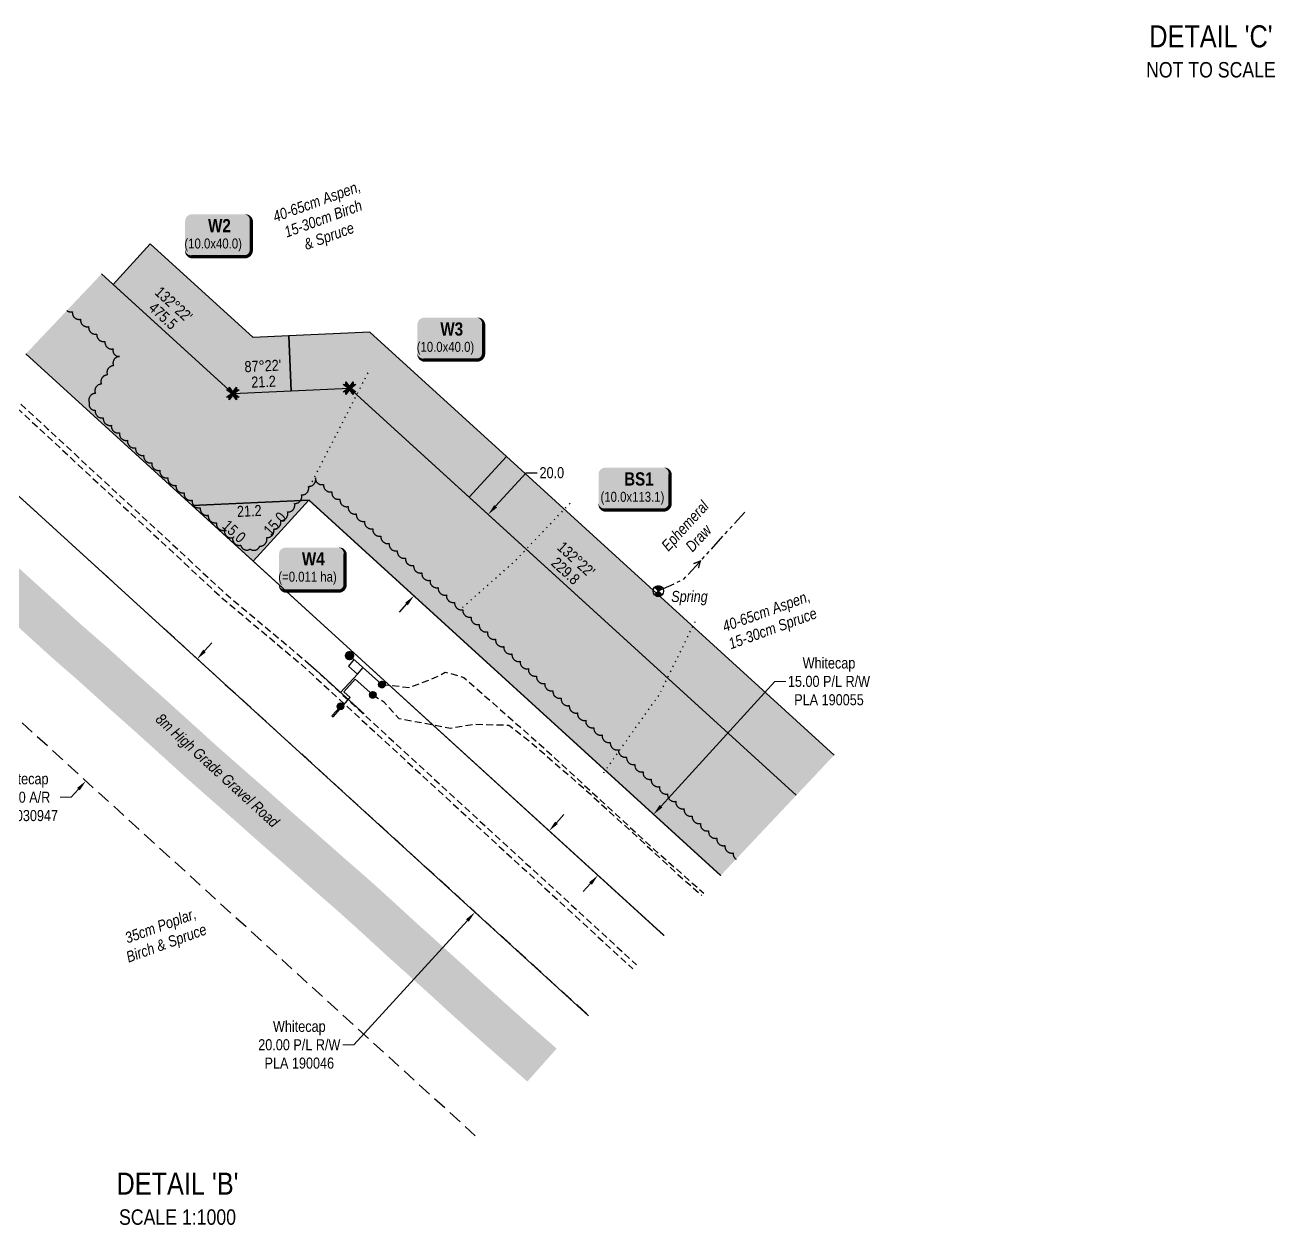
# Model space of a CAD drawing. Extents: x 485237 to 492984, y 6042770 to 6046256.
# Drawn here: x 486349 to 487482, y 6042770 to 6043858 of the extents above; entities that cross this region are included whole.
import ezdxf
from ezdxf.enums import TextEntityAlignment as Align

# ---------------------------------------------------------------- set-up
doc = ezdxf.new("R2010")
doc.units = 0
doc.header["$LTSCALE"] = 5
doc.header["$PDSIZE"] = 0.5
for name, pattern in [('0', [1, 1, 0]), ('foc-ACCESSROAD', [3.75, 2.5, -1.25]), ('foc-TOPO', [1, 0.2, -0.8]), ('foc-TOPO-ephemeral', [6.25, 3.125, -0.625, 0.625, -0.625, 0.625, -0.625]), ('UG_PIPE', [1.875, 1.25, -0.625])]:
    doc.linetypes.add(name, pattern=pattern)
doc.layers.get('Defpoints').update_dxf_attribs({"color": 9})
doc.layers.add('AS-PIPE-AG', color=7, linetype='Continuous', true_color=0x7d00fa)
for name, color, linetype in [('AS-PIPE-UG', 44, 'UG_PIPE'), ('AS-ROADS', 254, 'Continuous'), ('AS-SYMBOL', 7, 'Continuous'), ('C-AR', 13, 'foc-ACCESSROAD'), ('C-RW', 13, 'Continuous'), ('DETAIL-T', 7, 'Continuous'), ('L-BD', 7, 'Continuous'), ('L-BD1', 253, 'Continuous'), ('L-MON', 1, 'Continuous'), ('P-PROPOSED', 10, 'Continuous'), ('P-PROPOSED-H', 21, 'Continuous'), ('P-TEMP-BLOCKS', 250, 'Continuous'), ('P-TEMP-H', 41, 'Continuous'), ('P-TEMP_LOG DECK', 46, 'Continuous'), ('P-TEMP_WORKSPACE', 46, 'Continuous'), ('P-TXT', 4, 'Continuous'), ('T-BUSH', 110, '0'), ('T-BUSH-T', 110, 'Continuous'), ('T-DRAW', 143, 'foc-TOPO-ephemeral'), ('T-VEGETATION CHANGE', 104, 'foc-TOPO'), ('T-WATER', 160, 'Continuous'), ('T-WATER-T', 170, 'Continuous')]:
    doc.layers.add(name, color=color, linetype=linetype)
for name, color, linetype, lineweight in [('C-AR-T', 13, 'Continuous', 9), ('C-RW-T', 13, 'Continuous', 9), ('P-TEMP-T', 46, 'Continuous', 18), ('T-TEXT', 48, 'Continuous', 18)]:
    doc.layers.add(name, color=color, linetype=linetype, lineweight=lineweight)
doc.styles.add('80', font='ARIALN.TTF', dxfattribs={"height": 10})
doc.styles.add('80CG', font='ARIALN.TTF', dxfattribs={"height": 10})
doc.styles.add('80L', font='ARIALN.TTF', dxfattribs={"height": 10})
doc.styles.add('80LS', font='ARIALNI.TTF', dxfattribs={"height": 10})
doc.styles.add('BOLD', font='ARIALNB.TTF')
doc.styles.get("Standard").update_dxf_attribs({"font": 'ARIALN.TTF'})
doc.dimstyles.new('Compass 5 000', dxfattribs={"dimscale": 5, "dimtxt": 9, "dimasz": 2, "dimexe": 0.2, "dimexo": 0.0625, "dimgap": 0.5, "dimtad": 0, "dimtih": 1, "dimtoh": 1, "dimzin": 0, "dimdsep": 46, "dimtxsty": '80CG', "dimcen": 0.1, "dimse1": 1, "dimse2": 1, "dimclrd": 256, "dimclrt": 256, "dimaunit": 1, "dimadec": 4, "dimazin": 0, "dimtfac": 0.06, "dimtofl": 0, "dimtmove": 0, "dimatfit": 1, "dimfxl": 0.2, "dimtolj": 1, "dimtzin": 0, "dimlwd": -1, "dimarcsym": 0})

# ---------------------------------------------------------------- blocks, each defined once
blk = doc.blocks.new('*X69')
at = {"color": 0}
for p, q in [((102.1191798644287, -2061.562499979055), (108.8097175292317, -2061.562499977683)), ((102.1784354255079, -2061.718749979043), (108.7504619709123, -2061.718749977695)), ((102.2878621285118, -2061.40624997902), (108.6410352650845, -2061.406249977717)), ((102.3346854254759, -2061.874999979011), (108.5942119708803, -2061.874999977727)), ((102.4741723273316, -2061.249999978982), (108.4547250662005, -2061.249999977756)), ((102.4909354254438, -2062.031249978979), (108.4379619708482, -2062.031249977759)), ((102.6471854254118, -2062.187499978947), (108.2817119708161, -2062.187499977791)), ((102.6816488152516, -2061.09374997894), (108.2472485782165, -2061.093749977798)), ((102.8034354253797, -2062.343749978915), (108.1254619707841, -2062.343749977823)), ((102.9154548814566, -2060.937499978892), (108.0134425119474, -2060.937499977846)), ((102.9596854253477, -2062.499999978882), (107.969211970752, -2062.499999977855)), ((103.1159354253157, -2062.656249978851), (107.81296197072, -2062.656249977887)), ((103.1836734699236, -2060.781249978837), (107.7452239234163, -2060.781249977901)), ((103.2721854252836, -2062.812499978818), (107.6567119706879, -2062.812499977919)), ((103.4284354252516, -2062.968749978786), (107.5004619706559, -2062.968749977952)), ((103.5003525496226, -2060.624999978772), (107.4285448436532, -2060.624999977966)), ((103.5846854252195, -2063.124999978754), (107.3442119706238, -2063.124999977983)), ((103.7409354251875, -2063.281249978722), (107.1879619705918, -2063.281249978015)), ((103.8945494675147, -2060.468749978691), (107.034347925697, -2060.468749978047)), ((103.8971854251554, -2063.43749997869), (107.0317119705597, -2063.437499978048)), ((104.0534354251234, -2063.593749978658), (106.8754619705277, -2063.593749978079)), ((104.2096854250913, -2063.749999978626), (106.7192119704956, -2063.749999978112)), ((104.3659354250593, -2063.906249978594), (106.5629619704635, -2063.906249978143)), ((104.4531795042804, -2060.312499978576), (106.4757178888672, -2060.312499978162)), ((104.5221854250272, -2064.062499978562), (106.4067119704315, -2064.062499978176)), ((102.1094049487953, -2068.437499979057), (108.8194924476853, -2068.437499977681)), ((102.1879619695661, -2068.281249979041), (108.7409354241622, -2068.281249977697)), ((102.2771027379302, -2068.593749979023), (108.6517946586145, -2068.593749977715)), ((102.3442119695982, -2068.124999979009), (108.5846854241942, -2068.124999977729)), ((102.4622491952518, -2068.749999978985), (108.4666482013569, -2068.749999977753)), ((102.5004619696302, -2067.968749978977), (108.4284354242263, -2067.968749977761)), ((102.6567119696623, -2067.812499978945), (108.2721854242583, -2067.812499977793)), ((102.6683082661785, -2068.906249978942), (108.2605891304943, -2068.906249977796)), ((102.8129619696943, -2067.656249978913), (108.1159354242903, -2067.656249977825)), ((102.9003167494299, -2069.062499978895), (108.028580647307, -2069.062499977843)), ((102.9692119697264, -2067.499999978881), (107.9596854243224, -2067.499999977857)), ((103.1254619697584, -2067.343749978849), (107.8034354243544, -2067.343749977889)), ((103.1661197702906, -2069.21874997884), (107.7627776265104, -2069.218749977897)), ((103.2817119697905, -2067.187499978817), (107.6471854243865, -2067.187499977921)), ((103.4379619698225, -2067.031249978785), (107.4909354244185, -2067.031249977953)), ((103.479245699491, -2069.374999978776), (107.4496516973741, -2069.374999977962)), ((103.5942119698546, -2066.874999978752), (107.3346854244505, -2066.874999977985)), ((103.7504619698866, -2066.718749978721), (107.1784354244826, -2066.718749978017)), ((103.867289374156, -2069.531249978696), (107.0616080227732, -2069.531249978041)), ((103.9067119699187, -2066.562499978688), (107.0221854245146, -2066.562499978049)), ((104.0629619699507, -2066.406249978656), (106.8659354245467, -2066.406249978081)), ((104.2192119699828, -2066.249999978624), (106.7096854245787, -2066.249999978113)), ((104.3754619700148, -2066.093749978592), (106.5534354246107, -2066.093749978145)), ((104.4099456200539, -2069.687499978585), (106.5189517769394, -2069.687499978153)), ((104.5317119700469, -2065.93749997856), (106.3971854246428, -2065.937499978178)), ((104.6784354249952, -2064.21874997853), (106.2504619703994, -2064.218749978208)), ((104.6879619700789, -2065.781249978528), (106.2409354246748, -2065.781249978209)), ((104.8346854249632, -2064.374999978498), (106.0942119703674, -2064.37499997824)), ((104.844211970111, -2065.624999978496), (106.0846854247069, -2065.624999978242)), ((104.9909354249311, -2064.531249978466), (105.9379619703353, -2064.531249978272)), ((105.000461970143, -2065.468749978464), (105.9284354247389, -2065.468749978274)), ((105.1471854248991, -2064.687499978434), (105.7817119703033, -2064.687499978304)), ((105.1567119701751, -2065.312499978432), (105.7721854247709, -2065.312499978306)), ((105.303435424867, -2064.843749978402), (105.6254619702712, -2064.843749978336)), ((105.3129619702071, -2065.1562499784), (105.615935424803, -2065.156249978338))]:
    blk.add_line(p, q, dxfattribs=at)
blk = doc.blocks.new('SP')
for p, q in [((0.6788225099390672, -0.678822509938982), (-0.6788225099391241, 0.678822509938982)), ((-0.6788225099391241, -0.678822509938982), (0.6788225099390672, 0.678822509938982))]:
    blk.add_line(p, q)
blk.add_circle((0, 0), 0.9600000000000002)
at = {"xscale": 0.2, "yscale": 0.2, "zscale": 0.2}
blk.add_blockref('*X69', (-21.09288973950726, 413.0009526502142), dxfattribs=at)
blk = doc.blocks.new('*U114')
at = {"true_color": 0xff8aff}
h = blk.add_hatch(color=211, dxfattribs=at)
edge = h.paths.add_edge_path()
edge.add_line((-23.99999999999998, -21.03797797765583), (23.99999999999998, -21.03797797765583))
edge.add_arc((23.99999999999998, -15.03797797765583), 6, 270, 360)
edge.add_line((29.99999999999998, -15.03797797765583), (29.99999999999998, 12.5))
edge.add_arc((23.99999999999998, 12.5), 6, 0, 90)
edge.add_line((23.99999999999998, 18.5), (-23.99999999999998, 18.5))
edge.add_arc((-23.99999999999998, 12.5), 6, 90, 180)
edge.add_line((-29.99999999999998, 12.5), (-29.99999999999998, -15.03797797765583))
edge.add_arc((-23.99999999999998, -15.03797797765583), 6, 180, 270)
at = {"color": 250, "flags": 128}
blk.add_lwpolyline([(-23.99999999999998, -21.03797797765583, 3, 3, 0), (23.99999999999998, -21.03797797765583, 3, 3, 0.414213562373095), (29.99999999999998, -15.03797797765583, 3, 3, 0), (29.99999999999998, 12.5, 3, 0, 0.414213562373095), (23.99999999999998, 18.5, 0, 0, 0), (-23.99999999999998, 18.5, 0, 0, 0.414213562373095), (-29.99999999999998, 12.5, 0, 0, 0), (-29.99999999999998, -15.03797797765583, 0, 3, 0.414213562373095)], format="xyseb", close=True, dxfattribs=at)
at = {"flags": 128}
blk.add_lwpolyline([(-23.29908078617211, -15.33030688285295, 0, 7.499999999999999, 0), (-3.398394867633905e-15, 0, 0, 0, 0)], format="xyseb", dxfattribs=at)
at = {"color": 250}
for tag, p, height, style in [('TEMP_AREA_W1_001', (-9.212824010914055, 2.244292974654144), 12, 'BOLD'), ('ENTER_TEXT_001', (-30.65893587994544, -12.47010782646594), 9, '80')]:
    blk.add_attdef(tag, p, '', height=height, dxfattribs=dict(at, style=style))
blk = doc.blocks.new('RISER')
h = blk.add_hatch(color=255)
h.dxf.hatch_style = 1
edge = h.paths.add_edge_path()
edge.add_arc((0, 0), 0.7000000000000001, 0, 360)
blk.add_hatch(color=13).paths.add_polyline_path([(0.5809894393423747, -0.1498374831999172), (-0.5809055220925075, -0.1501624933266612, 0.7745966773228882)])
at = {"color": 13}
blk.add_line((-0.5809055220925075, -0.1501624933266612), (0.5809894393423747, -0.1498374831996898), dxfattribs=at)
blk.add_circle((0, 0), 0.6000000000000001, dxfattribs=at)
blk = doc.blocks.new('PIG')
h = blk.add_hatch(color=255)
h.dxf.hatch_style = 1
edge = h.paths.add_edge_path()
edge.add_arc((0, 0), 0.85, 0, 360)
at = {"layer": 'AS-SYMBOL'}
h = blk.add_hatch(color=13, dxfattribs=at)
h.dxf.hatch_style = 1
h.paths.add_polyline_path([(-0.1007441909823683, 0.004742452807931841, 1), (-0.5507441909794579, 0.004742452807931841, 1)])
h = blk.add_hatch(color=13, dxfattribs=at)
h.dxf.hatch_style = 1
h.paths.add_polyline_path([(0.1007441909823683, 0.004742452807931841, 1), (0.5507441909794579, 0.004742452807931841, 1)])
at = {"layer": 'AS-SYMBOL', "color": 13}
for centre, radius in [((0, 0), 0.75), ((-0.3257441909809131, 0.004742452807931841), 0.225), ((0.3257441909809131, 0.004742452807931841), 0.225)]:
    blk.add_circle(centre, radius, dxfattribs=at)
blk = doc.blocks.new('TEMP')
h = blk.add_hatch(color=255)
h.dxf.hatch_style = 1
h.paths.add_polyline_path([(-5.274161e-10, 0.2514284397220763), (-0.6656854269836912, 1.152061669657268), (-0.6656854269836914, 0.6656854303339061), (-1.152061663105632, 0.6656854303339061), (-0.2514284404497629, 5.273253e-10), (-1.152061661774314, -0.665685419564579), (-0.6656854224511335, -0.6656854195645793), (-0.6656854224511335, -1.152061655686338), (-5.273251e-10, -0.2514284436956587), (0.6656854183820542, -1.152061663420681), (0.6656854183820542, -0.6656854208922597), (1.152061656810019, -0.6656854053035205), (0.2514284429676993, 5.273253e-10), (1.152061671303363, 0.6656854258011663), (0.6656854287749412, 0.6656854258011663), (0.6656854131859291, 1.15206166422904)])
h.paths.add_polyline_path([(0.5656854229146121, 0.8485281473411305), (0.5656854319800914, 0.5656854258011663), (0.8485281444547581, 0.5656854258011663), (0.0831890339399251, 0), (0.8485281399220186, -0.5656854150320215), (0.5656854183820542, -0.5656854240973189), (0.5656854183820542, -0.8485281365719859), (0, -0.08318903609469999), (-0.5656854224511337, -0.8485281320390644), (-0.5656854224511337, -0.5656854195645792), (-0.8485281349258001, -0.5656854195645794), (-0.0831890328488955, 0), (-0.8485281394583584, 0.5656854303339058), (-0.5656854269836913, 0.5656854303339061), (-0.5656854269836913, 0.8485281428085727), (0, 0.0831890306941206)], flags=16)
h = blk.add_hatch(color=1)
h.dxf.hatch_style = 1
h.paths.add_polyline_path([(0, 0.0831890306941205), (-0.5656854269836911, 0.8485281428085727), (-0.5656854269836912, 0.5656854303339061), (-0.8485281394583578, 0.5656854303339061), (-0.0831890328488953, -1e-16), (-0.8485281349258001, -0.5656854195645793), (-0.5656854224511337, -0.5656854195645793), (-0.5656854224511337, -0.848528132039064), (0, -0.08318903609469999), (0.5656854183820542, -0.8485281365719856), (0.5656854183820542, -0.5656854240973191), (0.8485281399220184, -0.5656854150320213), (0.0831890339399251, -1e-16), (0.8485281444547581, 0.5656854258011663), (0.5656854319800914, 0.5656854258011663), (0.5656854229146121, 0.8485281473411308)])
at = {"color": 1}
for p, q in [((-0.0831890328488953, 0), (0.0831890339399252, 0)), ((0, 0.0831890306941205), (0, -0.08318903609469999))]:
    blk.add_line(p, q, dxfattribs=at)
at = {"color": 255, "flags": 128}
blk.add_lwpolyline([(-0.251428440449763, 5.27325e-10), (-1.152061663105632, 0.6656854303339061), (-0.6656854269836914, 0.6656854303339061), (-0.6656854269836914, 1.152061669657268), (-5.274159999999999e-10, 0.2514284397220763), (0.6656854131859291, 1.15206166422904), (0.6656854287749412, 0.6656854258011663), (1.152061671303363, 0.6656854258011663), (0.2514284429676991, 5.27325e-10), (1.152061656810019, -0.6656854053035204), (0.6656854183820542, -0.6656854208922596), (0.6656854183820542, -1.152061663420681), (-5.27325e-10, -0.2514284436956586), (-0.6656854224511335, -1.152061655686338), (-0.6656854224511335, -0.6656854195645793), (-1.152061661774314, -0.6656854195645793)], close=True, dxfattribs=at)
at = {"color": 1, "flags": 128}
blk.add_lwpolyline([(-0.0831890328488953, 0), (-0.8485281394583578, 0.5656854303339061), (-0.5656854269836913, 0.5656854303339061), (-0.5656854269836913, 0.8485281428085727), (0, 0.0831890306941205), (0.5656854229146121, 0.8485281473411305), (0.5656854319800914, 0.5656854258011663), (0.8485281444547581, 0.5656854258011663), (0.0831890339399252, 0), (0.8485281399220184, -0.5656854150320214), (0.5656854183820542, -0.5656854240973189), (0.5656854183820542, -0.8485281365719856), (0, -0.08318903609469999), (-0.5656854224511335, -0.848528132039064), (-0.5656854224511335, -0.5656854195645792), (-0.8485281349258001, -0.5656854195645792)], close=True, dxfattribs=at)
blk = doc.blocks.new('*D115')
at = {"layer": 'Defpoints', "color": 0, "transparency": 16777216}
for p in [(486768.5457198597, 6043414.158901317), (486772.7817206997, 6043410.295732208), (486705.4504728355, 6043336.466393021)]:
    blk.add_point(p, dxfattribs=at)
at = {"layer": 'P-TXT', "transparency": 16777216}
for p, q in [((486775.2841470903, 6043421.547649415), (486803.0569913848, 6043452.000831358)), ((486803.0569913848, 6043452.000831358), (486813.0569913858, 6043452.000831358)), ((486694.4760447647, 6043332.940814033), (486687.7376175337, 6043325.552065935))]:
    blk.add_line(p, q, dxfattribs=at)
for points in [[(486774.0526890741, 6043422.67072062), (486776.5156051065, 6043420.42457821), (486768.5457198597, 6043414.158901317)], [(486693.2445867485, 6043334.063885238), (486695.7075027809, 6043331.817742828), (486701.2144719954, 6043340.32956213)]]:
    blk.add_solid(points, dxfattribs=at)
at = {"layer": 'P-TXT', "transparency": 16777216, "insert": (486826.2629941134, 6043452.000831358), "char_height": 10, "attachment_point": 5, "style": '80CG'}
blk.add_mtext('\\A1;20.0', dxfattribs=at)
blk = doc.blocks.new('*D116')
at = {"layer": 'C-RW-T', "transparency": 16777216}
for p, q in [((486925.299915907, 6043149.50520328), (487028.5091187698, 6043262.6774446)), ((487028.5091187698, 6043262.6774446), (487038.5091187698, 6043262.6774446)), ((486861.3457595762, 6043079.377394781), (486854.6074100668, 6043071.988575803))]:
    blk.add_line(p, q, dxfattribs=at)
for points in [[(486924.0684460774, 6043150.628261531), (486926.5313857365, 6043148.382145029), (486918.5615663975, 6043142.116384301)], [(486860.1142897466, 6043080.500453033), (486862.5772294058, 6043078.254336528), (486868.0841090856, 6043086.766213758)]]:
    blk.add_solid(points, dxfattribs=at)
at = {"layer": 'Defpoints', "color": 0, "transparency": 16777216}
for p in [(486876.4376397328, 6043180.531960787), (486918.5615663975, 6043142.116384301), (486825.9601824209, 6043125.181790244, 2.205165679600136)]:
    blk.add_point(p, dxfattribs=at)
at = {"layer": 'C-RW-T', "transparency": 16777216, "insert": (487077.5950669274, 6043262.6774446), "char_height": 10, "attachment_point": 5, "style": '80CG'}
blk.add_mtext('\\A1;Whitecap\\P15.00 P/L R/W\\PPLA 190055', dxfattribs=at)
blk = doc.blocks.new('*D117')
at = {"layer": 'C-RW-T', "transparency": 16777216}
for p, q in [((486830.5081164562, 6043134.462656025), (486837.2465436868, 6043141.851404123)), ((486749.6825685734, 6043045.836691424), (486646.7986150198, 6042933.023479953)), ((486646.7986150198, 6042933.023479953), (486636.7986150202, 6042933.023479953))]:
    blk.add_line(p, q, dxfattribs=at)
for points in [[(486829.27665844, 6043135.585727231), (486831.7395744724, 6043133.33958482), (486823.7696892256, 6043127.073907927)], [(486748.4511105572, 6043046.95976263), (486750.9140265896, 6043044.713620219), (486756.420995804, 6043053.225439522)]]:
    blk.add_solid(points, dxfattribs=at)
at = {"layer": 'Defpoints', "color": 0, "transparency": 16777216}
for p in [(486736.2411031085, 6043206.898663124), (486668.8924096869, 6043133.05019472), (486756.420995804, 6043053.225439522)]:
    blk.add_point(p, dxfattribs=at)
at = {"layer": 'C-RW-T', "transparency": 16777216, "insert": (486597.2590515814, 6042933.023479952), "char_height": 10, "attachment_point": 5, "style": '80CG'}
blk.add_mtext('\\A1;Whitecap\\P20.00 P/L R/W\\PPLA 190046', dxfattribs=at)
blk = doc.blocks.new('*D118')
at = {"layer": 'C-AR-T', "transparency": 16777216}
for p, q in [((486511.2756208223, 6043290.339110633), (486518.0130428732, 6043297.728775315)), ((486396.9992469149, 6043164.999763055), (486390.261824864, 6043157.610098373)), ((486390.261824864, 6043157.610098373), (486380.261824864, 6043157.610098373))]:
    blk.add_line(p, q, dxfattribs=at)
for points in [[(486510.0440100422, 6043291.462014308), (486512.5072316024, 6043289.216206959), (486504.5381987714, 6043282.949445952)], [(486395.7676361348, 6043166.12266673), (486398.230857695, 6043163.87685938), (486403.7366689658, 6043172.389427736)]]:
    blk.add_solid(points, dxfattribs=at)
at = {"layer": 'Defpoints', "color": 0, "transparency": 16777216}
for p in [(486461.6685078461, 6043322.035279125), (486360.8669780404, 6043211.47526091), (486403.7366689658, 6043172.389427736)]:
    blk.add_point(p, dxfattribs=at)
at = {"layer": 'C-AR-T', "transparency": 16777216, "insert": (486345.9610063103, 6043157.610098373), "char_height": 10, "attachment_point": 5, "style": '80CG'}
blk.add_mtext('\\A1;Whitecap\\P30.00 A/R\\PLOC 030947', dxfattribs=at)
blk = doc.blocks.new('*U81')
at = {"true_color": 0xff8aff}
h = blk.add_hatch(color=211, dxfattribs=at)
edge = h.paths.add_edge_path()
edge.add_line((-23.99999999999998, -20), (23.99999999999998, -20))
edge.add_arc((23.99999999999998, -14), 6, 270, 360)
edge.add_line((29.99999999999998, -14), (29.99999999999998, 12.5))
edge.add_arc((23.99999999999998, 12.5), 6, 0, 90)
edge.add_line((23.99999999999998, 18.5), (-23.99999999999998, 18.5))
edge.add_arc((-23.99999999999998, 12.5), 6, 90, 180)
edge.add_line((-29.99999999999998, 12.5), (-29.99999999999998, -14))
edge.add_arc((-23.99999999999998, -14), 6, 180, 270)
at = {"color": 250, "flags": 128}
blk.add_lwpolyline([(-23.99999999999998, -20, 3, 3, 0), (23.99999999999998, -20, 3, 3, 0.414213562373095), (29.99999999999998, -14, 3, 3, 0), (29.99999999999998, 12.5, 3, 0, 0.414213562373095), (23.99999999999998, 18.5, 0, 0, 0), (-23.99999999999998, 18.5, 0, 0, 0.414213562373095), (-29.99999999999998, 12.5, 0, 0, 0), (-29.99999999999998, -14, 0, 3, 0.414213562373095)], format="xyseb", close=True, dxfattribs=at)
at = {"flags": 128}
blk.add_lwpolyline([(-23.29908078617211, -15.33030688285295, 0, 7.499999999999999, 0), (-3.398394867633905e-15, 0, 0, 0, 0)], format="xyseb", dxfattribs=at)
at = {"color": 250}
for tag, p, height, style in [('TEMP_AREA_W1_001', (-9.212824010914055, 2.244292974654144), 12, 'BOLD'), ('ENTER_TEXT_001', (-30.65893587994544, -12.47010782646594), 9, '80')]:
    blk.add_attdef(tag, p, '', height=height, dxfattribs=dict(at, style=style))
blk = doc.blocks.new('*U128')
at = {"true_color": 0xff8aff}
h = blk.add_hatch(color=211, dxfattribs=at)
edge = h.paths.add_edge_path()
edge.add_line((-26.49999999999998, -20), (26.49999999999998, -20))
edge.add_arc((26.49999999999998, -14), 6, 270, 360)
edge.add_line((32.49999999999998, -14), (32.49999999999998, 12.5))
edge.add_arc((26.49999999999998, 12.5), 6, 0, 90)
edge.add_line((26.49999999999998, 18.5), (-26.49999999999998, 18.5))
edge.add_arc((-26.49999999999998, 12.5), 6, 90, 180)
edge.add_line((-32.49999999999998, 12.5), (-32.49999999999998, -14))
edge.add_arc((-26.49999999999998, -14), 6, 180, 270)
at = {"color": 250, "flags": 128}
blk.add_lwpolyline([(-26.49999999999998, -20, 3, 3, 0), (26.49999999999998, -20, 3, 3, 0.414213562373095), (32.49999999999998, -14, 3, 3, 0), (32.49999999999998, 12.5, 3, 0, 0.414213562373095), (26.49999999999998, 18.5, 0, 0, 0), (-26.49999999999998, 18.5, 0, 0, 0.414213562373095), (-32.49999999999998, 12.5, 0, 0, 0), (-32.49999999999998, -14, 0, 3, 0.414213562373095)], format="xyseb", close=True, dxfattribs=at)
at = {"flags": 128}
blk.add_lwpolyline([(-23.29908078617211, -15.33030688285295, 0, 7.499999999999999, 0), (-3.398394867633905e-15, 0, 0, 0, 0)], format="xyseb", dxfattribs=at)
at = {"color": 250}
for tag, p, height, style in [('TEMP_AREA_W1_001', (-9.212824010914055, 2.244292974654144), 12, 'BOLD'), ('ENTER_TEXT_001', (-30.65893587994544, -12.47010782646594), 9, '80')]:
    blk.add_attdef(tag, p, '', height=height, dxfattribs=dict(at, style=style))

msp = doc.modelspace()

# ---------------------------------------------------------------- hatches: boundary and pattern name
at = {"layer": 'P-PROPOSED-H'}
h = msp.add_hatch(color=256, dxfattribs=at)
h.dxf.hatch_style = 1
h.paths.add_polyline_path([(486417.958663071, 6043632.436930119), (486349.250620717, 6043559.828167532), (486500.1586736628, 6043422.202291028), (486606.1059441448, 6043427.032070953), (486979.3816548068, 6043086.610232276), (487047.9285197391, 6043159.365986267), (486642.8848815676, 6043528.759697462), (486536.9376110861, 6043523.929917492)])
at = {"layer": 'P-TEMP-H'}
h = msp.add_hatch(color=256, dxfattribs=at)
h.dxf.hatch_style = 1
h.paths.add_polyline_path([(486428.4223398506, 6043622.894214143), (486536.9376110861, 6043523.929917496), (486589.911424574, 6043526.344815604), (486587.635659568, 6043576.266570286), (486555.3270798001, 6043574.793730727), (486462.0966865562, 6043659.818448342)])
h = msp.add_hatch(color=256, dxfattribs=at)
h.dxf.hatch_style = 1
h.paths.add_polyline_path([(486589.9112463269, 6043526.344807477), (486642.8848815676, 6043528.759697464), (486751.4002846427, 6043429.795280548), (486785.0746313484, 6043466.719514747), (486661.2743502797, 6043579.623510698), (486587.6354813171, 6043576.266562161)])
h = msp.add_hatch(color=256, dxfattribs=at)
h.dxf.hatch_style = 1
h.paths.add_polyline_path([(486785.0595306652, 6043466.733286338), (486751.3842512968, 6043429.809902716), (487047.928907439, 6043159.366397775), (487082.2023406822, 6043195.744275595)])
h = msp.add_hatch(color=256, dxfattribs=at)
h.dxf.hatch_style = 1
h.paths.add_polyline_path([(486605.9961027248, 6043427.027063653), (486555.5450249575, 6043371.690770976), (486500.1586736651, 6043422.20229103)])

# ---------------------------------------------------------------- linework, layer by layer
at = {"layer": 'AS-PIPE-AG', "flags": 128}
for points in [[(486672.236102725, 6043259.837063665), (486642.8411027247, 6043286.137063649)], [(486602.7911027249, 6043281.422063706), (486612.4461027251, 6043272.932063703), (486646.426102725, 6043241.987063704), (486656.0961027247, 6043233.142063704), (486656.1961027248, 6043233.292063706)], [(486646.8111027248, 6043282.50206365), (486641.9011027216, 6043276.587063705), (486649.9161027217, 6043269.21706371), (486634.7411027246, 6043252.742063707)], [(486649.9511027249, 6043269.312063701), (486655.2961027246, 6043275.227063704)], [(486634.5811027213, 6043239.98706371), (486626.8711027249, 6043231.377063709), (486627.916102725, 6043230.592063705), (486643.4511027251, 6043248.152063706), (486637.5661027249, 6043253.302063707), (486647.8011027251, 6043264.757063706), (486663.8611027247, 6043250.582063707)]]:
    msp.add_lwpolyline(points, dxfattribs=at)
at = {"layer": 'AS-PIPE-UG', "flags": 128}
for points in [[(486320.7261346341, 6043529.684278018), (486365.5669212541, 6043488.189211596), (486526.7436803412, 6043338.888844543), (486599.551077887, 6043277.707628273), (486899.5925301817, 6043001.921925554)], [(486324.1611679313, 6043533.314326388), (486368.9611027216, 6043491.857063706), (486530.051102725, 6043342.637063705), (486602.851102725, 6043281.462063708), (486903.0196825216, 6043005.559510626)], [(486672.2511027214, 6043259.897063706), (486697.1411027246, 6043257.252063707), (486721.7061027247, 6043266.707063705), (486729.6711027249, 6043271.172063707), (486746.5161027244, 6043266.322063653), (486819.0361027249, 6043202.317063706), (486918.8161027251, 6043110.552063709), (486964.1530390665, 6043070.446554749)], [(486663.8911027249, 6043250.562063701), (486673.546102725, 6043244.497063706), (486687.5011027251, 6043229.162063708), (486734.5061027247, 6043220.372063706), (486755.2111027247, 6043223.832063706), (486787.311102725, 6043223.097063703), (486805.601102725, 6043208.902063707), (486861.0111027252, 6043160.702063648), (486940.5611027247, 6043087.627063704), (486962.3348124995, 6043068.516686113)]]:
    msp.add_lwpolyline(points, dxfattribs=at)
at = {"layer": 'AS-ROADS', "const_width": 39.97893079999994, "elevation": 2.20516567960013, "flags": 128}
msp.add_lwpolyline([(486817.3426096973, 6042914.6217261), (486810.4861027095, 6042920.717063607), (486788.2111027122, 6042940.172063549), (486767.6261027157, 6042958.517063598), (486748.4461027186, 6042975.787063602), (486729.4811027102, 6042993.192063703), (486710.0661027125, 6043010.727063601), (486689.531102725, 6043029.177063645), (486668.2011027085, 6043048.857063607), (486646.0861027228, 6043068.812063626), (486623.2811027099, 6043088.672063608), (486600.1311027249, 6043109.172063506), (486576.736102712, 6043129.592063703), (486553.3361027184, 6043150.392063643), (486529.6011027126, 6043171.117063502), (486505.8861027098, 6043192.11206361), (486482.3061027181, 6043213.532063606), (486458.5911027163, 6043234.917063608), (486434.4711027149, 6043256.342063603), (486410.3811027226, 6043278.177063604), (486386.0111027131, 6043299.392063702), (486362.1461027251, 6043321.142063604), (486338.1461027251, 6043342.847063706), (486314.4161027124, 6043364.542063603)], dxfattribs=at)
msp.add_lwpolyline([(486817.3426096973, 6042914.6217261), (486810.4861027095, 6042920.717063607), (486788.2111027122, 6042940.172063549), (486767.6261027157, 6042958.517063598), (486748.4461027186, 6042975.787063602), (486729.4811027102, 6042993.192063703), (486710.0661027125, 6043010.727063601), (486689.531102725, 6043029.177063645), (486668.2011027085, 6043048.857063607), (486646.0861027228, 6043068.812063626), (486623.2811027099, 6043088.672063608), (486600.1311027249, 6043109.172063506), (486576.736102712, 6043129.592063703), (486553.3361027184, 6043150.392063643), (486529.6011027126, 6043171.117063502), (486505.8861027098, 6043192.11206361), (486482.3061027181, 6043213.532063606), (486458.5911027163, 6043234.917063608), (486434.4711027149, 6043256.342063603), (486410.3811027226, 6043278.177063604), (486386.0111027131, 6043299.392063702), (486362.1461027251, 6043321.142063604), (486338.1461027251, 6043342.847063706), (486314.4161027124, 6043364.542063603)], dxfattribs=at)
at = {"layer": 'C-AR', "flags": 128}
for points in [[(486280.7345650513, 6043487.422291185), (486859.6865053033, 6042959.565605806)], [(486756.8644848454, 6042850.430145962), (486177.6679708973, 6043378.504359468)]]:
    msp.add_lwpolyline(points, dxfattribs=at)
at = {"layer": 'C-RW'}
for points in [[(486349.2506207191, 6043559.828167541), (486927.9715061286, 6043032.043416809)], [(486859.4246411971, 6042959.287662818), (486280.542578353, 6043487.21940494)], [(486927.9972557357, 6043032.070747484), (486555.5450249575, 6043371.690770976), (486605.9961027248, 6043427.027063653), (486979.3534183927, 6043086.580262102)]]:
    msp.add_lwpolyline(points, dxfattribs=at)
at = {"layer": 'P-PROPOSED'}
for points in [[(486417.9586630694, 6043632.436930124), (486536.9376110861, 6043523.929917496), (486642.8848815676, 6043528.759697464), (487047.9285197394, 6043159.365986271)], [(486979.3816548064, 6043086.610232279), (486606.1059441448, 6043427.032070956), (486500.1586736628, 6043422.20229103), (486349.250620717, 6043559.828167538)]]:
    msp.add_lwpolyline(points, dxfattribs=at)
at = {"layer": 'P-TEMP_LOG DECK'}
msp.add_lwpolyline([(487047.9289074389, 6043159.366397775), (486751.3842512968, 6043429.809902716), (486785.0595306652, 6043466.733286338), (487082.202340682, 6043195.744275595)], dxfattribs=at)
at = {"layer": 'P-TEMP_WORKSPACE'}
for points in [[(486428.4223398506, 6043622.894214143), (486536.9376110861, 6043523.929917496), (486589.911424574, 6043526.344815604), (486587.635659568, 6043576.266570286), (486555.3270798001, 6043574.793730727), (486462.0966865562, 6043659.818448342)], [(486589.9112463269, 6043526.344807477), (486642.8848815676, 6043528.759697464), (486751.4002846427, 6043429.795280548), (486785.0746313484, 6043466.719514747), (486661.2743502797, 6043579.623510698), (486587.6354813171, 6043576.266562161)]]:
    msp.add_lwpolyline(points, close=True, dxfattribs=at)
at = {"layer": 'P-TEMP_WORKSPACE', "flags": 128}
msp.add_lwpolyline([(486605.9961027248, 6043427.027063653), (486555.5450249575, 6043371.690770976), (486500.1586736651, 6043422.20229103)], close=True, dxfattribs=at)
at = {"layer": 'T-BUSH', "flags": 128}
msp.add_lwpolyline([(486386.4286993874, 6043599.116934838, 0.222295906853986), (486391.4784102046, 6043598.012103324, 0.52056705), (486398.8736715956, 6043591.288671399, 0.52056705), (486406.2689329867, 6043584.565239477, 0.52056705), (486413.6641943778, 6043577.841807553, 0.52056705), (486421.0594557687, 6043571.118375628, 0.52056705), (486428.4547171599, 6043564.394943704, 0.52056705), (486434.2080867036, 6043557.462881094, 0.52056705), (486428.7293461149, 6043549.103585104, 0.52056705), (486423.2506055262, 6043540.744289114, 0.52056705), (486417.7718649374, 6043532.384993125, 0.52056705), (486412.2931243488, 6043524.025697135, 0.52056705), (486406.8143837601, 6043515.666401146, 0.52056705), (486412.1963785809, 6043508.631048648, 0.52056705), (486419.5228597744, 6043501.832732592, 0.52056705), (486426.849340968, 6043495.034416536, 0.52056705), (486434.1758221615, 6043488.23610048, 0.52056705), (486441.5023033551, 6043481.437784422, 0.52056705), (486448.8287845487, 6043474.639468366, 0.52056705), (486456.1552657422, 6043467.841152312, 0.52056705), (486463.4817469358, 6043461.042836255, 0.52056705), (486470.8082281293, 6043454.244520199, 0.52056705), (486478.1347093229, 6043447.446204144, 0.52056705), (486485.4611905165, 6043440.647888088, 0.52056705), (486492.7876717101, 6043433.849572031, 0.52056705), (486500.1141529037, 6043427.051255975, 0.52056705), (486507.4406340972, 6043420.252939919, 0.52056705), (486514.7671152908, 6043413.454623863, 0.52056705), (486522.0935964843, 6043406.656307806, 0.52056705), (486529.4200776779, 6043399.85799175, 0.52056705), (486536.7465588714, 6043393.059675694, 0.52056705), (486544.0730400651, 6043386.261359639, 0.52056705), (486552.7992443799, 6043382.743717866, 0.52056705), (486561.3329307052, 6043385.446984924, 0.52056705), (486567.6536449691, 6043393.189271349, 0.52056705), (486573.974359233, 6043400.931557774, 0.52056705), (486580.2950734969, 6043408.673844196, 0.52056705), (486586.6157877606, 6043416.416130621, 0.52056705), (486592.9365020246, 6043424.158417045, 0.52056705), (486599.2572162885, 6043431.90070347, 0.52056705), (486605.5779305524, 6043439.642989893, 0.52056705), (486611.8986448163, 6043447.385276318, 0.52056705), (486619.2725462795, 6043441.417277615, 0.52056705), (486626.7016077139, 6043434.731211949, 0.52056705), (486634.1306691483, 6043428.045146284, 0.52056705), (486641.5597305828, 6043421.359080618, 0.52056705), (486648.9887920171, 6043414.673014953, 0.52056705), (486656.4178534516, 6043407.986949287, 0.52056705), (486663.8469148861, 6043401.300883622, 0.52056705), (486671.2759763204, 6043394.614817957, 0.52056705), (486678.7050377549, 6043387.92875229, 0.52056705), (486686.1340991894, 6043381.242686626, 0.52056705), (486693.5631606238, 6043374.556620961, 0.52056705), (486700.9922220582, 6043367.870555294, 0.52056705), (486708.4212834926, 6043361.184489629, 0.52056705), (486715.8503449271, 6043354.498423965, 0.52056705), (486723.2794063615, 6043347.812358297, 0.52056705), (486730.7084677959, 6043341.126292634, 0.52056705), (486738.1375292303, 6043334.440226968, 0.52056705), (486745.5665906647, 6043327.754161303, 0.52056705), (486752.9956520992, 6043321.068095637, 0.52056705), (486760.4247135337, 6043314.382029972, 0.52056705), (486767.853774968, 6043307.695964307, 0.52056705), (486775.2828364025, 6043301.009898641, 0.52056705), (486782.7118978369, 6043294.323832976, 0.52056705), (486790.1409592713, 6043287.637767311, 0.52056705), (486797.5700207058, 6043280.951701645, 0.52056705), (486804.9990821402, 6043274.265635979, 0.52056705), (486812.4281435746, 6043267.579570315, 0.52056705), (486819.8572050091, 6043260.893504648, 0.52056705), (486827.2862664435, 6043254.207438983, 0.52056705), (486834.7153278779, 6043247.521373319, 0.52056705), (486842.1443893122, 6043240.835307651, 0.52056705), (486849.5734507468, 6043234.149241988, 0.52056705), (486857.0025121812, 6043227.463176322, 0.52056705), (486864.4315736156, 6043220.777110655, 0.52056705), (486871.86063505, 6043214.091044991, 0.52056705), (486879.2896964844, 6043207.404979326, 0.52056705), (486886.7187579189, 6043200.71891366, 0.52056705), (486894.1478193533, 6043194.032847995, 0.52056705), (486901.5768807877, 6043187.346782329, 0.52056705), (486909.0059422222, 6043180.660716665, 0.52056705), (486916.4350036567, 6043173.974650999, 0.52056705), (486923.8640650911, 6043167.288585333, 0.52056705), (486931.2931265255, 6043160.602519669, 0.52056705), (486938.7221879598, 6043153.916454002, 0.52056705), (486946.1512493943, 6043147.230388338, 0.52056705), (486953.5803108288, 6043140.544322672, 0.52056705), (486961.0093722632, 6043133.858257006, 0.52056705), (486968.4384336976, 6043127.172191341, 0.52056705), (486975.867495132, 6043120.486125676, 0.52056705), (486983.2965565665, 6043113.800060009, 0.52056705), (486990.7256180009, 6043107.113994345, 0.2775899388846798), (486993.2878534816, 6043101.370294183)], format="xyb", dxfattribs=at)
at = {"layer": 'T-DRAW', "flags": 128}
msp.add_lwpolyline([(486922.8261027248, 6043344.917063701), (486945.7311027252, 6043355.202063705), (487001.3961027215, 6043416.157063702)], dxfattribs=at)
at = {"layer": 'T-DRAW', "const_width": 1.200000000000003, "flags": 128}
msp.add_lwpolyline([(486954.6814958643, 6043369.46211703), (486960.9435288358, 6043371.860169042), (486959.225053378, 6043365.427355697)], dxfattribs=at)
at = {"layer": 'T-VEGETATION CHANGE', "flags": 128}
for points in [[(486606.686102725, 6043439.402063705), (486660.1261027248, 6043543.642063708)], [(486745.1661027248, 6043329.842063705), (486790.6961027247, 6043369.837063652), (486842.9611027217, 6043424.472063702)], [(486873.2761027248, 6043179.842063706), (486923.8161027247, 6043250.852063706), (486957.8211027247, 6043320.067063655)]]:
    msp.add_lwpolyline(points, dxfattribs=at)

# ---------------------------------------------------------------- block references
at = {"layer": 'AS-SYMBOL', "color": 6, "xscale": 4.997360000000002, "yscale": 4.997360000000002, "zscale": 4.997360000000002}
for name, p in [('PIG', (486642.7811027248, 6043286.07206365)), ('RISER', (486672.211102725, 6043259.842063708)), ('RISER', (486663.8411027248, 6043250.442063651)), ('RISER', (486634.641102725, 6043240.132063705))]:
    msp.add_blockref(name, p, dxfattribs=at)
at = {"layer": 'L-MON', "color": 4, "xscale": 4.997360000000002, "yscale": 4.997360000000002, "zscale": 4.997360000000002}
for p in [(486536.9376110861, 6043523.929917496), (486642.8848815676, 6043528.759697464)]:
    msp.add_blockref('TEMP', p, dxfattribs=at)
at = {"layer": 'P-TEMP-BLOCKS', "xscale": 0.999472, "yscale": 0.999472, "zscale": 0.999472}
for name, p, values in [('*U81', (486523.7254477412, 6043667.942695308), {'TEMP_AREA_W1_001': 'W2', 'ENTER_TEXT_001': '(10.0x40.0)'}), ('*U81', (486734.3828204581, 6043574.176248098), {'TEMP_AREA_W1_001': 'W3', 'ENTER_TEXT_001': '(10.0x40.0)'}), ('*U128', (486901.0713084466, 6043438.15004749), {'TEMP_AREA_W1_001': 'BS1', 'ENTER_TEXT_001': '(10.0x113.1)'}), ('*U114', (486608.8515894084, 6043365.645653213), {'TEMP_AREA_W1_001': 'W4', 'ENTER_TEXT_001': '(=0.011 ha)'})]:
    msp.add_blockref(name, p, dxfattribs=at).add_auto_attribs(values)
at = {"layer": 'T-WATER', "xscale": 4.997360000000002, "yscale": 4.997360000000002, "zscale": 25.00000000000011}
msp.add_blockref('SP', (486922.8511027252, 6043344.707063664), dxfattribs=at)

# ---------------------------------------------------------------- texts
at = {"layer": 'DETAIL-T', "color": 3, "attachment_point": 5, "style": '80CG'}
for s, insert, char_height, width in [("DETAIL 'C'\\P{\\H0.7x;NOT TO SCALE}", (487423.9690556249, 6043834.16002929), 19.98944000000006, 116.9131349347888), ("DETAIL 'B'\\P{\\H0.7x;SCALE 1:1000}", (486486.8143508444, 6042793.31121341), 20.00000000000003, 217.1081402579548)]:
    msp.add_mtext(s, dxfattribs=dict(at, insert=insert, char_height=char_height, width=width))
at = {"layer": 'L-BD', "color": 5, "style": '80L'}
for s, p in [("87%%D22'", (486564.1716047908, 6043548.933535835)), ('21.2', (486564.8201978182, 6043534.705835752))]:
    msp.add_text(s, height=9.994720000000004, rotation=2.610100000010607, dxfattribs=at).set_placement(p, align=Align.MIDDLE)
at = {"layer": 'L-BD1', "color": 4}
for s, p in [("132%%d22'", (486483.3520404045, 6043604.925650562)), ('475.5', (486473.7548515938, 6043594.402243817)), ("132%%d22'", (486848.3508504007, 6043373.504319408)), ('229.8', (486838.7536615896, 6043362.980912663))]:
    msp.add_text(s, height=9.994720000000031, rotation=317.6356546186356, dxfattribs=at).set_placement(p, align=Align.MIDDLE_CENTER)
at = {"layer": 'P-TEMP-T', "style": '80L'}
msp.add_text('21.2', height=9.99472000000003, rotation=2.610100000010607, dxfattribs=at).set_placement((486551.8740925281, 6043417.420628083), align=Align.MIDDLE)
at = {"layer": 'P-TEMP-T', "char_height": 9.99472000000003, "attachment_point": 2, "style": '80L', "bg_fill": 1, "box_fill_scale": 1.15, "bg_fill_color": 41, "bg_fill_transparency": 0}
for insert, width, rotation in [((486541.5229420795, 6043402.547001188), 23.34459235932463, 317.6356999999961), ((486571.3021912453, 6043409.177554561), 22.55754126760451, 47.64399999998456)]:
    msp.add_mtext('15.0', dxfattribs=dict(at, insert=insert, width=width, rotation=rotation))
at = {"layer": 'T-BUSH-T', "attachment_point": 1, "style": '80L'}
for s, width, gutter_width, insert, char_height, rotation in [('\\pi4.6711;{\\fArial Narrow|b0|i1|c0|p34;40-65cm Aspen, \\P\\pi9.6038;15-30cm Birch \\P\\pi22.564;& Spruce}', 91.03908834899664, 50, (486567.7278138193, 6043687.063245998), 9.994790000000021, 20.000000000000004), ('\\pi3.34;{\\fArial Narrow|b0|i1|c0|p34;40-65cm Aspen, \\P\\pi3.1764;15-30cm Spruce}', 88.37633153658491, 50, (486976.6081284282, 6043315.738662539), 9.994720000000004, 20.000000000000004), ('\\pi5.9451;{\\fArial Narrow|b0|i1|c0|p34;35cm Poplar, \\P\\pi0.99207;Birch & Spruce}', 77.5649503005999, 49.97395000000008, (486432.431978822, 6043032.221413036), 9.994720000000004, 20.000000000000007)]:
    msp.add_mtext_dynamic_manual_height_columns(s, width=width, gutter_width=gutter_width, heights=[0], dxfattribs=dict(at, insert=insert, char_height=char_height, rotation=rotation))
at = {"layer": 'T-TEXT', "insert": (486472.7856233576, 6043234.613009891), "char_height": 9.994752699999946, "attachment_point": 1, "rotation": 317.6434487848097, "style": '80LS'}
msp.add_mtext_dynamic_manual_height_columns('8m High Grade Gravel Road', width=145.8378979109508, gutter_width=50.0004112173564, heights=[0], dxfattribs=at)
at = {"layer": 'T-WATER-T', "insert": (486924.8451602433, 6043387.091631781), "char_height": 9.994720000000004, "attachment_point": 1, "rotation": 47.597213560046406, "style": '80L'}
msp.add_mtext_dynamic_manual_height_columns('\\pi-0.31739;{\\fArial Narrow|b0|i1|c0|p34;Ephemeral\\P\\pi13.942;Draw}', width=54.66343792633015, gutter_width=50, heights=[0], dxfattribs=at)
at = {"layer": 'T-WATER-T', "insert": (486934.0616122545, 6043344.780208355), "char_height": 9.994720000000004, "attachment_point": 1, "style": '80L'}
msp.add_mtext_dynamic_manual_height_columns('\\pi0.47315;{\\fArial Narrow|b0|i1|c0|p34;Spring}', width=33.20074964110388, gutter_width=50, heights=[0], dxfattribs=at)

# ---------------------------------------------------------------- dimensions: what is measured, and where the dimension line sits
at = {"layer": 'C-AR-T', "color": 5}
dim = msp.add_linear_dim(base=(486403.7366689658, 6043172.389427736), p1=(486461.6685078459, 6043322.035279126), p2=(486360.8669780403, 6043211.475260911), angle=227.64344878500927, text='Whitecap\\P30.00 A/R\\PLOC 030947', dimstyle='Compass 5 000', dxfattribs=at)
dim.commit()
dim.dimension.update_dxf_attribs({"geometry": '*D118', "text_midpoint": (486345.9610063103, 6043157.610098373), "dimtype": 161})
at = {"layer": 'C-RW-T', "color": 5}
for base, p1, p2, angle, text, picture, middle in [((486918.5615663975, 6043142.116384301), (486825.9601824213, 6043125.181790244, 2.205165679600136), (486876.4376397331, 6043180.531960787), 47.63625732061027, 'Whitecap\\P15.00 P/L R/W\\PPLA 190055', '*D116', (487077.5950669274, 6043262.6774446)), ((486756.420995804, 6043053.225439522), (486736.2411031085, 6043206.898663123), (486668.8924096869, 6043133.050194719), 227.63565463874707, 'Whitecap\\P20.00 P/L R/W\\PPLA 190046', '*D117', (486597.2590515814, 6042933.023479952))]:
    dim = msp.add_linear_dim(base=base, p1=p1, p2=p2, angle=angle, text=text, dimstyle='Compass 5 000', dxfattribs=at)
    dim.commit()
    dim.dimension.update_dxf_attribs({"geometry": picture, "text_midpoint": middle, "dimtype": 161})
at = {"layer": 'P-TXT', "color": 5}
dim = msp.add_linear_dim(base=(486768.5457198597, 6043414.158901317), p1=(486705.4504728354, 6043336.466393022), p2=(486772.7817206997, 6043410.295732209), angle=47.63565463841025, text='20.0', dimstyle='Compass 5 000', dxfattribs=at)
dim.commit()
dim.dimension.update_dxf_attribs({"geometry": '*D115', "text_midpoint": (486826.2629941134, 6043452.000831358), "dimtype": 161})

doc.saveas('drawing.dxf')
